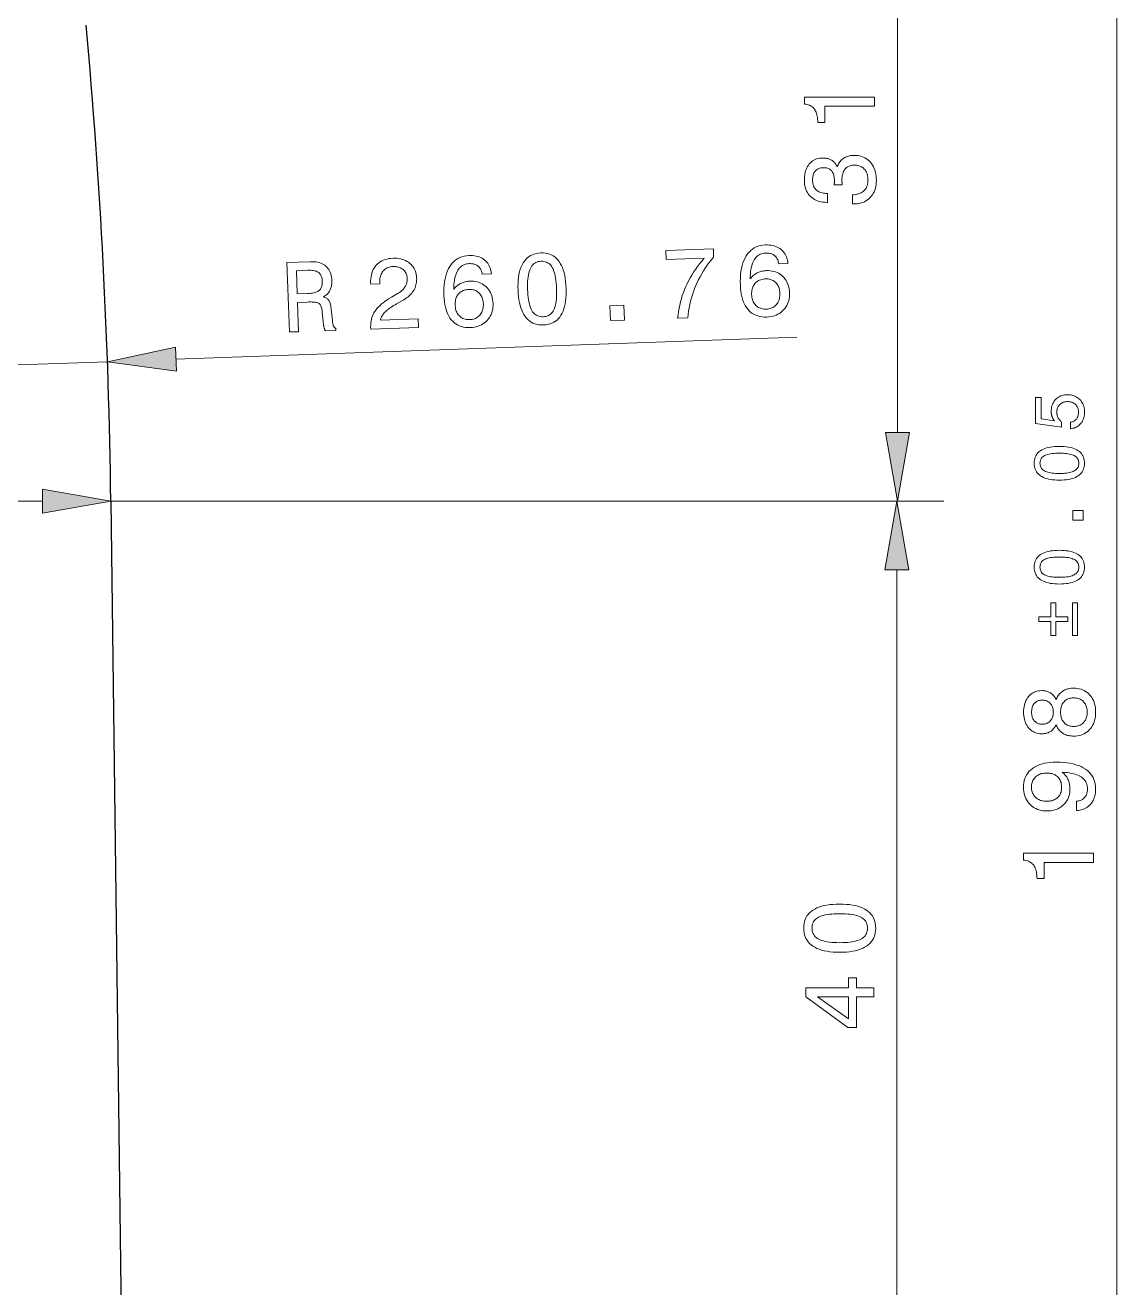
# Model space of a CAD drawing. Extents: x 0 to 297, y 0 to 420.
# Drawn here: x 159.7 to 206.8, y 211.2 to 265.6 of the extents above; entities that cross this region are included whole.
import ezdxf

# ---------------------------------------------------------------- set-up
doc = ezdxf.new("R2010")
doc.units = 0

msp = doc.modelspace()

# ---------------------------------------------------------------- linework, layer by layer
at = {"color": 7, "lineweight": 13}
for p, q in [((206.778, 143.08), (206.778, 335.171)), ((197.327, 248.08), (197.327, 273.171)), ((166.208, 251.244), (192.979, 252.197)), ((136.554, 245.125), (160.446, 245.125)), ((163.4, 245.125), (199.327, 245.125)), ((163.4, 245.125), (199.297, 245.125)), ((197.297, 208.08), (197.297, 242.171))]:
    msp.add_line(p, q, dxfattribs=at)
at = {"color": 7, "lineweight": 13, "ltscale": 0.25}
msp.add_line((153.262, 250.784), (163.255, 251.139), dxfattribs=at)
at = {"color": 7, "lineweight": 30}
msp.add_line((163.4, 245.125), (163.9, 205.125), dxfattribs=at)
at = {"color": 7, "lineweight": 13}
for points in [[(196.327, 262.147), (194.193, 262.147), (194.193, 261.447), (193.887, 261.447), (193.885, 261.522), (193.88, 261.593), (193.872, 261.661), (193.862, 261.724), (193.849, 261.783), (193.833, 261.839), (193.815, 261.89), (193.794, 261.937), (193.771, 261.981), (193.745, 262.02), (193.716, 262.056), (193.684, 262.089), (193.649, 262.119), (193.61, 262.146), (193.568, 262.171), (193.522, 262.192), (193.474, 262.21), (193.422, 262.225), (193.366, 262.237), (193.308, 262.246), (193.308, 262.539), (196.327, 262.539)], [(195.386, 257.937), (195.386, 258.335), (195.448, 258.338), (195.507, 258.344), (195.563, 258.353), (195.616, 258.366), (195.667, 258.382), (195.715, 258.401), (195.759, 258.423), (195.801, 258.448), (195.84, 258.477), (195.876, 258.509), (195.909, 258.544), (195.939, 258.581), (195.965, 258.622), (195.988, 258.665), (196.007, 258.71), (196.023, 258.758), (196.035, 258.809), (196.043, 258.863), (196.049, 258.919), (196.05, 258.978), (196.049, 259.036), (196.044, 259.091), (196.036, 259.144), (196.025, 259.194), (196.011, 259.242), (195.993, 259.287), (195.973, 259.33), (195.949, 259.37), (195.922, 259.408), (195.892, 259.443), (195.859, 259.475), (195.824, 259.504), (195.787, 259.53), (195.747, 259.552), (195.705, 259.57), (195.66, 259.586), (195.613, 259.597), (195.564, 259.606), (195.512, 259.611), (195.458, 259.613), (195.409, 259.611), (195.362, 259.606), (195.317, 259.598), (195.275, 259.586), (195.235, 259.571), (195.197, 259.552), (195.161, 259.531), (195.127, 259.505), (195.096, 259.477), (195.067, 259.445), (195.04, 259.41), (195.016, 259.373), (194.995, 259.332), (194.977, 259.289), (194.962, 259.243), (194.949, 259.195), (194.939, 259.144), (194.932, 259.09), (194.928, 259.033), (194.927, 258.974), (194.927, 258.965), (194.927, 258.957), (194.927, 258.948), (194.927, 258.94), (194.927, 258.931), (194.927, 258.922), (194.928, 258.913), (194.928, 258.904), (194.928, 258.895), (194.929, 258.885), (194.929, 258.876), (194.93, 258.866), (194.93, 258.855), (194.931, 258.844), (194.931, 258.832), (194.932, 258.819), (194.933, 258.806), (194.934, 258.792), (194.934, 258.778), (194.935, 258.763), (194.596, 258.763), (194.596, 258.772), (194.596, 258.781), (194.597, 258.791), (194.597, 258.8), (194.598, 258.808), (194.598, 258.817), (194.598, 258.826), (194.598, 258.835), (194.599, 258.843), (194.599, 258.852), (194.599, 258.86), (194.599, 258.868), (194.599, 258.876), (194.6, 258.884), (194.6, 258.892), (194.6, 258.9), (194.6, 258.908), (194.6, 258.915), (194.6, 258.922), (194.6, 258.93), (194.599, 258.986), (194.595, 259.04), (194.59, 259.091), (194.582, 259.138), (194.571, 259.183), (194.559, 259.224), (194.544, 259.263), (194.526, 259.299), (194.507, 259.331), (194.485, 259.361), (194.461, 259.387), (194.434, 259.411), (194.405, 259.432), (194.374, 259.451), (194.34, 259.466), (194.303, 259.479), (194.265, 259.488), (194.224, 259.495), (194.18, 259.5), (194.134, 259.501), (194.09, 259.5), (194.047, 259.496), (194.007, 259.489), (193.969, 259.479), (193.933, 259.467), (193.899, 259.452), (193.867, 259.434), (193.837, 259.414), (193.81, 259.391), (193.784, 259.365), (193.761, 259.337), (193.74, 259.306), (193.722, 259.273), (193.706, 259.237), (193.692, 259.199), (193.681, 259.159), (193.673, 259.116), (193.667, 259.071), (193.663, 259.024), (193.662, 258.974), (193.663, 258.918), (193.668, 258.865), (193.676, 258.814), (193.688, 258.767), (193.702, 258.722), (193.72, 258.68), (193.741, 258.64), (193.766, 258.604), (193.793, 258.57), (193.824, 258.539), (193.858, 258.51), (193.895, 258.485), (193.935, 258.463), (193.978, 258.443), (194.024, 258.427), (194.074, 258.414), (194.126, 258.403), (194.181, 258.396), (194.239, 258.391), (194.301, 258.39), (194.301, 258.006), (194.271, 258.006), (194.185, 258.009), (194.102, 258.016), (194.023, 258.029), (193.947, 258.047), (193.875, 258.07), (193.807, 258.098), (193.742, 258.132), (193.681, 258.17), (193.623, 258.214), (193.569, 258.262), (193.519, 258.315), (193.475, 258.372), (193.436, 258.432), (193.402, 258.496), (193.373, 258.563), (193.349, 258.634), (193.331, 258.708), (193.318, 258.786), (193.31, 258.868), (193.308, 258.953), (193.31, 259.043), (193.316, 259.128), (193.327, 259.21), (193.342, 259.287), (193.361, 259.361), (193.384, 259.43), (193.412, 259.495), (193.444, 259.556), (193.48, 259.613), (193.52, 259.665), (193.565, 259.714), (193.612, 259.757), (193.663, 259.794), (193.718, 259.827), (193.776, 259.855), (193.837, 259.878), (193.901, 259.896), (193.969, 259.908), (194.04, 259.916), (194.115, 259.918), (194.158, 259.917), (194.199, 259.915), (194.24, 259.91), (194.279, 259.903), (194.316, 259.894), (194.353, 259.884), (194.388, 259.871), (194.422, 259.857), (194.455, 259.841), (194.486, 259.822), (194.516, 259.802), (194.545, 259.78), (194.572, 259.757), (194.597, 259.731), (194.622, 259.704), (194.644, 259.674), (194.665, 259.643), (194.685, 259.61), (194.703, 259.576), (194.72, 259.539), (194.739, 259.586), (194.759, 259.631), (194.782, 259.674), (194.807, 259.714), (194.833, 259.752), (194.862, 259.788), (194.893, 259.821), (194.925, 259.852), (194.96, 259.881), (194.996, 259.907), (195.035, 259.931), (195.075, 259.952), (195.117, 259.971), (195.16, 259.987), (195.205, 260.001), (195.253, 260.012), (195.301, 260.021), (195.352, 260.027), (195.404, 260.031), (195.458, 260.032), (195.543, 260.029), (195.624, 260.02), (195.702, 260.006), (195.776, 259.985), (195.847, 259.958), (195.915, 259.926), (195.979, 259.888), (196.04, 259.843), (196.098, 259.793), (196.152, 259.737), (196.201, 259.676), (196.246, 259.611), (196.285, 259.543), (196.319, 259.47), (196.348, 259.393), (196.371, 259.313), (196.389, 259.229), (196.403, 259.141), (196.41, 259.049), (196.413, 258.953), (196.41, 258.862), (196.402, 258.775), (196.389, 258.691), (196.369, 258.612), (196.345, 258.536), (196.315, 258.464), (196.28, 258.395), (196.239, 258.331), (196.193, 258.27), (196.141, 258.213), (196.085, 258.16), (196.025, 258.113), (195.962, 258.072), (195.894, 258.036), (195.824, 258.006), (195.749, 257.981), (195.671, 257.962), (195.59, 257.948), (195.505, 257.939), (195.416, 257.937)], [(180.958, 254.234), (180.956, 254.382), (180.959, 254.524), (180.967, 254.658), (180.981, 254.786), (181.001, 254.906), (181.026, 255.019), (181.057, 255.125), (181.093, 255.224), (181.135, 255.316), (181.183, 255.401), (181.235, 255.478), (181.293, 255.548), (181.356, 255.61), (181.425, 255.664), (181.498, 255.71), (181.576, 255.749), (181.66, 255.78), (181.749, 255.803), (181.843, 255.818), (181.942, 255.826), (182.042, 255.825), (182.137, 255.817), (182.228, 255.8), (182.313, 255.776), (182.395, 255.743), (182.471, 255.702), (182.543, 255.654), (182.61, 255.597), (182.672, 255.532), (182.73, 255.459), (182.783, 255.378), (182.83, 255.29), (182.873, 255.194), (182.911, 255.09), (182.944, 254.979), (182.972, 254.86), (182.995, 254.733), (183.013, 254.599), (183.026, 254.457), (183.034, 254.308), (183.036, 254.158), (183.033, 254.016), (183.025, 253.881), (183.011, 253.754), (182.992, 253.634), (182.967, 253.521), (182.937, 253.415), (182.901, 253.317), (182.859, 253.225), (182.812, 253.142), (182.76, 253.065), (182.702, 252.996), (182.64, 252.935), (182.572, 252.882), (182.498, 252.836), (182.419, 252.798), (182.336, 252.768), (182.246, 252.745), (182.152, 252.73), (182.052, 252.722), (181.953, 252.723), (181.858, 252.731), (181.768, 252.748), (181.682, 252.772), (181.601, 252.805), (181.525, 252.845), (181.453, 252.894), (181.386, 252.951), (181.323, 253.016), (181.265, 253.089), (181.211, 253.169), (181.163, 253.257), (181.12, 253.353), (181.082, 253.456), (181.048, 253.567), (181.02, 253.685), (180.997, 253.811), (180.979, 253.945), (180.966, 254.085)], [(187.843, 253.015), (187.859, 253.159), (187.88, 253.301), (187.904, 253.442), (187.933, 253.581), (187.966, 253.718), (188.003, 253.853), (188.044, 253.986), (188.089, 254.117), (188.139, 254.246), (188.192, 254.374), (188.25, 254.5), (188.313, 254.626), (188.38, 254.75), (188.452, 254.873), (188.528, 254.996), (188.61, 255.118), (188.695, 255.238), (188.786, 255.358), (188.881, 255.477), (188.981, 255.595), (187.342, 255.537), (187.328, 255.931), (189.382, 256.004), (189.395, 255.646), (189.298, 255.53), (189.206, 255.413), (189.119, 255.294), (189.035, 255.174), (188.956, 255.052), (188.881, 254.929), (188.81, 254.804), (188.744, 254.677), (188.682, 254.55), (188.624, 254.42), (188.57, 254.289), (188.521, 254.156), (188.476, 254.021), (188.435, 253.885), (188.399, 253.747), (188.366, 253.607), (188.338, 253.466), (188.314, 253.322), (188.294, 253.177), (188.279, 253.03)], [(192.596, 255.374), (192.2, 255.359), (192.193, 255.405), (192.183, 255.448), (192.171, 255.489), (192.157, 255.528), (192.141, 255.564), (192.122, 255.598), (192.101, 255.63), (192.078, 255.659), (192.053, 255.686), (192.025, 255.711), (191.995, 255.733), (191.964, 255.753), (191.93, 255.77), (191.895, 255.785), (191.857, 255.797), (191.817, 255.807), (191.776, 255.814), (191.732, 255.819), (191.687, 255.821), (191.639, 255.82), (191.575, 255.816), (191.514, 255.805), (191.457, 255.79), (191.403, 255.769), (191.352, 255.743), (191.304, 255.711), (191.259, 255.675), (191.218, 255.633), (191.18, 255.585), (191.145, 255.533), (191.114, 255.475), (191.086, 255.412), (191.06, 255.343), (191.038, 255.268), (191.019, 255.189), (191.003, 255.104), (190.99, 255.013), (190.98, 254.917), (190.974, 254.815), (190.97, 254.708), (190.995, 254.741), (191.021, 254.772), (191.048, 254.801), (191.076, 254.829), (191.105, 254.856), (191.136, 254.881), (191.168, 254.904), (191.201, 254.926), (191.235, 254.947), (191.27, 254.966), (191.306, 254.983), (191.344, 254.999), (191.382, 255.013), (191.421, 255.025), (191.461, 255.036), (191.502, 255.045), (191.544, 255.052), (191.586, 255.058), (191.63, 255.062), (191.675, 255.064), (191.758, 255.065), (191.839, 255.059), (191.917, 255.048), (191.991, 255.032), (192.063, 255.01), (192.131, 254.982), (192.197, 254.949), (192.259, 254.91), (192.319, 254.866), (192.376, 254.816), (192.428, 254.762), (192.475, 254.703), (192.517, 254.642), (192.554, 254.576), (192.586, 254.507), (192.612, 254.434), (192.634, 254.358), (192.65, 254.277), (192.661, 254.194), (192.667, 254.106), (192.667, 254.018), (192.661, 253.934), (192.65, 253.852), (192.633, 253.774), (192.611, 253.699), (192.582, 253.627), (192.548, 253.558), (192.508, 253.492), (192.463, 253.43), (192.411, 253.37), (192.355, 253.315), (192.295, 253.266), (192.232, 253.221), (192.165, 253.183), (192.094, 253.149), (192.019, 253.122), (191.941, 253.099), (191.859, 253.082), (191.774, 253.071), (191.685, 253.065), (191.582, 253.065), (191.483, 253.072), (191.39, 253.087), (191.301, 253.11), (191.216, 253.139), (191.137, 253.177), (191.062, 253.222), (190.991, 253.274), (190.926, 253.334), (190.865, 253.401), (190.809, 253.475), (190.758, 253.556), (190.713, 253.643), (190.673, 253.737), (190.639, 253.838), (190.61, 253.946), (190.586, 254.06), (190.568, 254.181), (190.555, 254.308), (190.547, 254.442), (190.545, 254.599), (190.548, 254.75), (190.558, 254.893), (190.574, 255.029), (190.596, 255.159), (190.625, 255.281), (190.66, 255.396), (190.7, 255.504), (190.748, 255.605), (190.801, 255.699), (190.86, 255.785), (190.924, 255.862), (190.993, 255.931), (191.068, 255.991), (191.147, 256.043), (191.232, 256.085), (191.321, 256.12), (191.416, 256.145), (191.516, 256.162), (191.621, 256.17), (191.704, 256.171), (191.785, 256.167), (191.862, 256.159), (191.935, 256.146), (192.005, 256.129), (192.072, 256.108), (192.135, 256.082), (192.195, 256.051), (192.251, 256.016), (192.304, 255.977), (192.353, 255.934), (192.397, 255.886), (192.437, 255.835), (192.473, 255.781), (192.504, 255.722), (192.531, 255.66), (192.554, 255.594), (192.573, 255.524), (192.587, 255.451)], [(171.099, 252.419), (170.992, 255.413), (171.993, 255.448), (172.079, 255.449), (172.162, 255.446), (172.24, 255.438), (172.314, 255.425), (172.385, 255.408), (172.451, 255.386), (172.513, 255.36), (172.571, 255.329), (172.625, 255.294), (172.675, 255.254), (172.721, 255.21), (172.762, 255.162), (172.798, 255.11), (172.831, 255.053), (172.858, 254.993), (172.882, 254.928), (172.9, 254.859), (172.914, 254.786), (172.924, 254.709), (172.929, 254.627), (172.93, 254.579), (172.929, 254.532), (172.925, 254.486), (172.92, 254.442), (172.912, 254.399), (172.903, 254.358), (172.891, 254.318), (172.878, 254.279), (172.862, 254.242), (172.844, 254.207), (172.824, 254.173), (172.803, 254.14), (172.779, 254.109), (172.753, 254.079), (172.725, 254.052), (172.696, 254.025), (172.664, 254), (172.631, 253.977), (172.595, 253.955), (172.557, 253.935), (172.59, 253.925), (172.62, 253.914), (172.649, 253.902), (172.676, 253.889), (172.701, 253.874), (172.724, 253.858), (172.746, 253.841), (172.765, 253.823), (172.783, 253.803), (172.799, 253.782), (172.814, 253.759), (172.827, 253.732), (172.84, 253.702), (172.852, 253.668), (172.863, 253.632), (172.873, 253.591), (172.882, 253.548), (172.89, 253.501), (172.897, 253.45), (172.904, 253.397), (172.952, 252.911), (172.956, 252.88), (172.96, 252.851), (172.964, 252.824), (172.968, 252.798), (172.973, 252.775), (172.978, 252.752), (172.983, 252.732), (172.989, 252.713), (172.994, 252.696), (173.001, 252.681), (173.007, 252.666), (173.015, 252.653), (173.023, 252.64), (173.032, 252.628), (173.041, 252.617), (173.051, 252.607), (173.062, 252.597), (173.073, 252.588), (173.085, 252.58), (173.097, 252.572), (173.1, 252.49), (172.647, 252.474), (172.641, 252.484), (172.635, 252.495), (172.629, 252.507), (172.624, 252.52), (172.618, 252.534), (172.613, 252.548), (172.608, 252.564), (172.603, 252.581), (172.598, 252.599), (172.594, 252.618), (172.589, 252.638), (172.585, 252.659), (172.581, 252.681), (172.577, 252.705), (172.573, 252.731), (172.569, 252.758), (172.565, 252.786), (172.562, 252.815), (172.558, 252.846), (172.555, 252.878), (172.52, 253.265), (172.514, 253.321), (172.506, 253.373), (172.497, 253.421), (172.486, 253.465), (172.473, 253.505), (172.459, 253.541), (172.443, 253.572), (172.426, 253.6), (172.407, 253.623), (172.386, 253.642), (172.362, 253.658), (172.331, 253.672), (172.295, 253.684), (172.252, 253.694), (172.203, 253.702), (172.148, 253.708), (172.086, 253.712), (172.019, 253.714), (171.945, 253.714), (171.865, 253.712), (171.454, 253.697), (171.499, 252.433)], [(174.605, 252.544), (174.605, 252.556), (174.604, 252.644), (174.607, 252.729), (174.614, 252.811), (174.626, 252.89), (174.642, 252.966), (174.662, 253.04), (174.686, 253.111), (174.715, 253.179), (174.748, 253.244), (174.785, 253.306), (174.827, 253.367), (174.877, 253.429), (174.932, 253.49), (174.995, 253.552), (175.064, 253.613), (175.14, 253.675), (175.222, 253.737), (175.311, 253.799), (175.407, 253.861), (175.51, 253.924), (175.76, 254.072), (175.804, 254.099), (175.845, 254.126), (175.884, 254.154), (175.92, 254.182), (175.954, 254.211), (175.985, 254.24), (176.014, 254.27), (176.04, 254.301), (176.064, 254.332), (176.085, 254.363), (176.104, 254.395), (176.12, 254.428), (176.135, 254.463), (176.147, 254.498), (176.158, 254.534), (176.166, 254.571), (176.172, 254.61), (176.176, 254.649), (176.178, 254.689), (176.177, 254.73), (176.174, 254.777), (176.167, 254.822), (176.158, 254.864), (176.145, 254.905), (176.129, 254.944), (176.109, 254.981), (176.087, 255.016), (176.061, 255.049), (176.032, 255.08), (176, 255.109), (175.965, 255.136), (175.929, 255.159), (175.89, 255.18), (175.849, 255.197), (175.805, 255.212), (175.76, 255.224), (175.713, 255.232), (175.663, 255.238), (175.612, 255.24), (175.558, 255.24), (175.505, 255.236), (175.454, 255.229), (175.406, 255.218), (175.36, 255.203), (175.316, 255.185), (175.275, 255.163), (175.237, 255.137), (175.201, 255.108), (175.167, 255.076), (175.136, 255.039), (175.107, 255), (175.082, 254.957), (175.06, 254.913), (175.041, 254.865), (175.026, 254.815), (175.014, 254.762), (175.005, 254.706), (174.999, 254.648), (174.996, 254.587), (174.997, 254.524), (174.998, 254.488), (174.606, 254.474), (174.604, 254.535), (174.603, 254.628), (174.608, 254.717), (174.619, 254.803), (174.635, 254.884), (174.656, 254.962), (174.683, 255.036), (174.716, 255.107), (174.754, 255.174), (174.798, 255.237), (174.847, 255.296), (174.901, 255.35), (174.959, 255.4), (175.021, 255.443), (175.087, 255.482), (175.157, 255.515), (175.231, 255.542), (175.31, 255.565), (175.392, 255.581), (175.478, 255.593), (175.568, 255.599), (175.655, 255.599), (175.739, 255.595), (175.819, 255.586), (175.896, 255.571), (175.971, 255.551), (176.041, 255.527), (176.109, 255.497), (176.173, 255.462), (176.234, 255.423), (176.292, 255.378), (176.346, 255.329), (176.394, 255.276), (176.437, 255.221), (176.475, 255.162), (176.507, 255.1), (176.534, 255.035), (176.556, 254.966), (176.572, 254.894), (176.583, 254.819), (176.588, 254.741), (176.589, 254.679), (176.586, 254.62), (176.58, 254.561), (176.571, 254.504), (176.559, 254.449), (176.543, 254.395), (176.524, 254.342), (176.502, 254.291), (176.476, 254.241), (176.447, 254.192), (176.415, 254.145), (176.38, 254.099), (176.341, 254.054), (176.299, 254.011), (176.253, 253.968), (176.204, 253.926), (176.151, 253.886), (176.095, 253.847), (176.036, 253.809), (175.973, 253.772), (175.725, 253.634), (175.656, 253.594), (175.591, 253.556), (175.531, 253.518), (175.474, 253.481), (175.422, 253.444), (175.373, 253.409), (175.329, 253.375), (175.288, 253.341), (175.252, 253.308), (175.22, 253.276), (175.19, 253.245), (175.163, 253.212), (175.138, 253.179), (175.115, 253.145), (175.095, 253.111), (175.076, 253.076), (175.06, 253.041), (175.046, 253.004), (175.034, 252.967), (175.024, 252.93), (176.651, 252.988), (176.664, 252.617)], [(179.812, 254.919), (179.415, 254.905), (179.408, 254.95), (179.398, 254.993), (179.387, 255.034), (179.372, 255.073), (179.356, 255.109), (179.337, 255.143), (179.317, 255.175), (179.293, 255.204), (179.268, 255.231), (179.241, 255.256), (179.211, 255.278), (179.179, 255.298), (179.146, 255.315), (179.11, 255.33), (179.072, 255.342), (179.033, 255.352), (178.991, 255.359), (178.948, 255.364), (178.902, 255.366), (178.855, 255.366), (178.791, 255.361), (178.73, 255.35), (178.672, 255.335), (178.618, 255.314), (178.567, 255.288), (178.519, 255.256), (178.475, 255.22), (178.434, 255.178), (178.396, 255.13), (178.361, 255.078), (178.329, 255.02), (178.301, 254.957), (178.276, 254.888), (178.253, 254.814), (178.234, 254.734), (178.218, 254.649), (178.206, 254.558), (178.196, 254.462), (178.189, 254.36), (178.186, 254.253), (178.21, 254.286), (178.236, 254.317), (178.263, 254.346), (178.291, 254.374), (178.321, 254.401), (178.351, 254.426), (178.383, 254.449), (178.416, 254.471), (178.45, 254.492), (178.485, 254.511), (178.522, 254.528), (178.559, 254.544), (178.597, 254.558), (178.636, 254.57), (178.676, 254.581), (178.717, 254.59), (178.759, 254.597), (178.802, 254.603), (178.846, 254.607), (178.89, 254.609), (178.974, 254.61), (179.054, 254.604), (179.132, 254.594), (179.207, 254.577), (179.278, 254.555), (179.347, 254.527), (179.412, 254.494), (179.475, 254.455), (179.534, 254.411), (179.591, 254.361), (179.643, 254.307), (179.691, 254.249), (179.733, 254.187), (179.77, 254.121), (179.801, 254.052), (179.828, 253.979), (179.849, 253.903), (179.865, 253.823), (179.876, 253.739), (179.882, 253.651), (179.882, 253.563), (179.877, 253.479), (179.866, 253.397), (179.849, 253.319), (179.826, 253.244), (179.798, 253.172), (179.764, 253.103), (179.724, 253.037), (179.678, 252.975), (179.627, 252.915), (179.57, 252.86), (179.511, 252.811), (179.447, 252.766), (179.38, 252.728), (179.309, 252.694), (179.235, 252.667), (179.157, 252.644), (179.075, 252.627), (178.989, 252.616), (178.9, 252.61), (178.797, 252.61), (178.699, 252.617), (178.605, 252.632), (178.516, 252.655), (178.432, 252.685), (178.352, 252.722), (178.277, 252.767), (178.207, 252.819), (178.141, 252.879), (178.08, 252.946), (178.024, 253.02), (177.974, 253.101), (177.929, 253.188), (177.889, 253.283), (177.854, 253.383), (177.825, 253.491), (177.801, 253.605), (177.783, 253.726), (177.77, 253.853), (177.763, 253.987), (177.76, 254.145), (177.764, 254.295), (177.773, 254.438), (177.789, 254.575), (177.812, 254.704), (177.84, 254.826), (177.875, 254.941), (177.916, 255.049), (177.963, 255.15), (178.016, 255.244), (178.075, 255.33), (178.14, 255.407), (178.209, 255.476), (178.283, 255.536), (178.363, 255.588), (178.447, 255.631), (178.537, 255.665), (178.631, 255.69), (178.731, 255.707), (178.836, 255.715), (178.92, 255.716), (179, 255.712), (179.077, 255.704), (179.151, 255.691), (179.221, 255.674), (179.287, 255.653), (179.35, 255.627), (179.41, 255.596), (179.466, 255.561), (179.519, 255.522), (179.568, 255.479), (179.612, 255.431), (179.653, 255.38), (179.688, 255.326), (179.72, 255.267), (179.747, 255.205), (179.77, 255.139), (179.788, 255.069), (179.802, 254.996)], [(181.371, 254.248), (181.377, 254.128), (181.386, 254.014), (181.397, 253.907), (181.411, 253.807), (181.428, 253.713), (181.448, 253.627), (181.471, 253.546), (181.496, 253.473), (181.524, 253.407), (181.555, 253.347), (181.589, 253.293), (181.626, 253.246), (181.667, 253.204), (181.71, 253.168), (181.757, 253.138), (181.807, 253.114), (181.86, 253.096), (181.917, 253.083), (181.977, 253.077), (182.039, 253.076), (182.102, 253.081), (182.162, 253.092), (182.217, 253.108), (182.269, 253.13), (182.317, 253.157), (182.362, 253.19), (182.403, 253.229), (182.44, 253.273), (182.473, 253.322), (182.502, 253.377), (182.528, 253.439), (182.551, 253.507), (182.571, 253.581), (182.587, 253.663), (182.601, 253.751), (182.611, 253.846), (182.617, 253.948), (182.621, 254.056), (182.621, 254.171), (182.618, 254.293), (182.613, 254.415), (182.604, 254.53), (182.593, 254.638), (182.579, 254.739), (182.562, 254.833), (182.543, 254.921), (182.52, 255.001), (182.495, 255.074), (182.468, 255.141), (182.437, 255.2), (182.404, 255.253), (182.367, 255.3), (182.327, 255.341), (182.284, 255.377), (182.237, 255.406), (182.187, 255.43), (182.134, 255.448), (182.078, 255.46), (182.018, 255.467), (181.954, 255.467), (181.892, 255.462), (181.833, 255.452), (181.777, 255.435), (181.725, 255.413), (181.677, 255.386), (181.633, 255.352), (181.592, 255.313), (181.554, 255.269), (181.521, 255.219), (181.491, 255.163), (181.464, 255.101), (181.441, 255.033), (181.42, 254.958), (181.404, 254.876), (181.39, 254.788), (181.38, 254.693), (181.373, 254.592), (181.369, 254.484), (181.368, 254.369)], [(171.894, 255.078), (171.406, 255.06), (171.441, 254.064), (171.902, 254.08), (171.971, 254.084), (172.035, 254.09), (172.094, 254.098), (172.149, 254.108), (172.2, 254.12), (172.247, 254.134), (172.289, 254.151), (172.327, 254.17), (172.36, 254.191), (172.389, 254.214), (172.415, 254.239), (172.437, 254.268), (172.457, 254.299), (172.474, 254.334), (172.488, 254.372), (172.499, 254.412), (172.507, 254.456), (172.513, 254.502), (172.515, 254.552), (172.515, 254.604), (172.511, 254.656), (172.506, 254.704), (172.497, 254.749), (172.486, 254.792), (172.472, 254.831), (172.456, 254.867), (172.437, 254.9), (172.415, 254.929), (172.391, 254.956), (172.364, 254.98), (172.334, 255), (172.3, 255.019), (172.263, 255.035), (172.221, 255.048), (172.176, 255.059), (172.127, 255.068), (172.075, 255.074), (172.018, 255.078), (171.958, 255.079)], [(192.25, 254.087), (192.246, 254.144), (192.239, 254.199), (192.229, 254.252), (192.216, 254.302), (192.2, 254.349), (192.18, 254.394), (192.158, 254.436), (192.132, 254.476), (192.103, 254.514), (192.071, 254.549), (192.036, 254.581), (192, 254.61), (191.961, 254.634), (191.921, 254.656), (191.879, 254.673), (191.834, 254.688), (191.788, 254.698), (191.74, 254.705), (191.691, 254.709), (191.639, 254.709), (191.581, 254.705), (191.526, 254.698), (191.474, 254.687), (191.424, 254.673), (191.377, 254.656), (191.333, 254.636), (191.291, 254.612), (191.252, 254.584), (191.216, 254.554), (191.183, 254.52), (191.152, 254.483), (191.125, 254.443), (191.101, 254.401), (191.081, 254.357), (191.064, 254.31), (191.051, 254.261), (191.041, 254.209), (191.035, 254.155), (191.032, 254.099), (191.032, 254.04), (191.036, 253.981), (191.043, 253.924), (191.053, 253.87), (191.066, 253.819), (191.083, 253.771), (191.103, 253.725), (191.126, 253.682), (191.152, 253.641), (191.182, 253.603), (191.214, 253.567), (191.25, 253.535), (191.287, 253.506), (191.327, 253.481), (191.369, 253.459), (191.414, 253.441), (191.46, 253.427), (191.509, 253.416), (191.56, 253.409), (191.613, 253.406), (191.668, 253.406), (191.721, 253.41), (191.772, 253.417), (191.82, 253.428), (191.867, 253.442), (191.911, 253.46), (191.953, 253.482), (191.993, 253.507), (192.03, 253.536), (192.066, 253.568), (192.099, 253.604), (192.13, 253.643), (192.157, 253.683), (192.18, 253.726), (192.2, 253.772), (192.217, 253.819), (192.231, 253.868), (192.24, 253.92), (192.247, 253.973), (192.25, 254.029)], [(179.465, 253.632), (179.461, 253.689), (179.454, 253.744), (179.445, 253.797), (179.431, 253.847), (179.415, 253.894), (179.396, 253.939), (179.373, 253.981), (179.347, 254.021), (179.318, 254.059), (179.286, 254.094), (179.251, 254.126), (179.215, 254.155), (179.177, 254.179), (179.136, 254.201), (179.094, 254.219), (179.05, 254.233), (179.004, 254.243), (178.956, 254.25), (178.906, 254.254), (178.854, 254.254), (178.797, 254.25), (178.742, 254.243), (178.689, 254.232), (178.64, 254.218), (178.593, 254.201), (178.548, 254.181), (178.507, 254.157), (178.468, 254.129), (178.432, 254.099), (178.398, 254.065), (178.367, 254.028), (178.34, 253.988), (178.317, 253.946), (178.296, 253.902), (178.28, 253.855), (178.266, 253.806), (178.256, 253.754), (178.25, 253.7), (178.247, 253.644), (178.247, 253.585), (178.251, 253.526), (178.258, 253.469), (178.268, 253.416), (178.282, 253.364), (178.298, 253.316), (178.318, 253.27), (178.341, 253.227), (178.368, 253.186), (178.397, 253.148), (178.43, 253.112), (178.465, 253.08), (178.503, 253.051), (178.543, 253.026), (178.585, 253.004), (178.629, 252.986), (178.676, 252.972), (178.724, 252.961), (178.775, 252.954), (178.828, 252.951), (178.884, 252.951), (178.937, 252.955), (178.987, 252.962), (179.036, 252.973), (179.082, 252.987), (179.126, 253.005), (179.168, 253.027), (179.208, 253.052), (179.246, 253.081), (179.281, 253.113), (179.314, 253.149), (179.345, 253.188), (179.372, 253.229), (179.396, 253.271), (179.416, 253.317), (179.433, 253.364), (179.446, 253.413), (179.456, 253.465), (179.462, 253.518), (179.465, 253.574)], [(184.948, 252.912), (184.925, 253.554), (185.521, 253.576), (185.544, 252.933)], [(166.189, 251.765), (163.255, 251.139), (166.227, 250.724)], [(204.781, 248.251), (204.781, 248.532), (204.813, 248.537), (204.843, 248.545), (204.872, 248.554), (204.9, 248.565), (204.926, 248.578), (204.951, 248.593), (204.975, 248.609), (204.997, 248.627), (205.017, 248.647), (205.037, 248.668), (205.054, 248.691), (205.07, 248.715), (205.084, 248.74), (205.096, 248.767), (205.106, 248.795), (205.114, 248.824), (205.12, 248.854), (205.125, 248.886), (205.128, 248.918), (205.129, 248.952), (205.127, 248.994), (205.124, 249.033), (205.117, 249.071), (205.108, 249.108), (205.097, 249.143), (205.083, 249.176), (205.066, 249.207), (205.047, 249.237), (205.025, 249.265), (205, 249.292), (204.974, 249.316), (204.946, 249.338), (204.916, 249.357), (204.885, 249.374), (204.852, 249.388), (204.817, 249.399), (204.781, 249.408), (204.743, 249.415), (204.704, 249.419), (204.662, 249.42), (204.621, 249.419), (204.58, 249.415), (204.542, 249.409), (204.505, 249.4), (204.47, 249.388), (204.437, 249.374), (204.406, 249.358), (204.376, 249.339), (204.348, 249.317), (204.322, 249.293), (204.297, 249.267), (204.276, 249.239), (204.257, 249.209), (204.24, 249.178), (204.226, 249.144), (204.215, 249.109), (204.206, 249.073), (204.2, 249.034), (204.196, 248.994), (204.195, 248.952), (204.195, 248.928), (204.197, 248.904), (204.199, 248.881), (204.202, 248.858), (204.207, 248.835), (204.212, 248.813), (204.218, 248.791), (204.226, 248.77), (204.234, 248.749), (204.243, 248.729), (204.254, 248.709), (204.265, 248.689), (204.277, 248.67), (204.29, 248.652), (204.304, 248.634), (204.319, 248.617), (204.335, 248.6), (204.351, 248.583), (204.369, 248.568), (204.388, 248.552), (204.388, 248.312), (203.275, 248.477), (203.275, 249.599), (203.523, 249.599), (203.523, 248.679), (204.088, 248.595), (204.075, 248.61), (204.063, 248.626), (204.051, 248.643), (204.04, 248.66), (204.03, 248.677), (204.02, 248.695), (204.011, 248.714), (204.002, 248.733), (203.995, 248.753), (203.987, 248.773), (203.981, 248.794), (203.975, 248.815), (203.97, 248.836), (203.965, 248.858), (203.961, 248.88), (203.958, 248.903), (203.956, 248.925), (203.954, 248.949), (203.953, 248.972), (203.953, 248.996), (203.955, 249.06), (203.96, 249.121), (203.97, 249.179), (203.983, 249.235), (204.001, 249.288), (204.022, 249.339), (204.047, 249.387), (204.075, 249.433), (204.108, 249.476), (204.144, 249.517), (204.184, 249.554), (204.226, 249.588), (204.27, 249.617), (204.317, 249.643), (204.366, 249.664), (204.418, 249.682), (204.472, 249.696), (204.528, 249.706), (204.587, 249.712), (204.648, 249.714), (204.713, 249.712), (204.775, 249.705), (204.835, 249.695), (204.892, 249.68), (204.947, 249.661), (204.999, 249.638), (205.049, 249.611), (205.096, 249.58), (205.141, 249.544), (205.183, 249.505), (205.222, 249.462), (205.257, 249.416), (205.288, 249.368), (205.315, 249.318), (205.337, 249.264), (205.356, 249.209), (205.37, 249.151), (205.38, 249.09), (205.386, 249.027), (205.389, 248.961), (205.387, 248.903), (205.382, 248.846), (205.373, 248.792), (205.362, 248.74), (205.347, 248.69), (205.328, 248.641), (205.306, 248.595), (205.281, 248.551), (205.253, 248.509), (205.221, 248.469), (205.186, 248.431), (205.15, 248.398), (205.111, 248.367), (205.07, 248.34), (205.027, 248.317), (204.982, 248.297), (204.935, 248.28), (204.885, 248.267), (204.834, 248.257)], [(196.806, 248.08), (197.327, 245.125), (197.847, 248.08)], [(204.304, 246.033), (204.2, 246.035), (204.101, 246.041), (204.007, 246.05), (203.918, 246.063), (203.835, 246.08), (203.756, 246.1), (203.683, 246.124), (203.614, 246.152), (203.551, 246.184), (203.493, 246.219), (203.44, 246.258), (203.393, 246.3), (203.351, 246.346), (203.315, 246.395), (203.284, 246.447), (203.259, 246.503), (203.24, 246.563), (203.226, 246.625), (203.217, 246.691), (203.215, 246.761), (203.217, 246.831), (203.226, 246.897), (203.24, 246.96), (203.259, 247.02), (203.284, 247.076), (203.314, 247.128), (203.35, 247.177), (203.391, 247.223), (203.438, 247.264), (203.491, 247.303), (203.548, 247.338), (203.612, 247.369), (203.68, 247.397), (203.753, 247.421), (203.832, 247.441), (203.916, 247.457), (204.005, 247.47), (204.099, 247.479), (204.199, 247.485), (204.304, 247.487), (204.408, 247.485), (204.508, 247.479), (204.602, 247.47), (204.691, 247.457), (204.774, 247.441), (204.853, 247.421), (204.926, 247.397), (204.994, 247.369), (205.057, 247.338), (205.114, 247.303), (205.166, 247.264), (205.213, 247.223), (205.254, 247.177), (205.29, 247.128), (205.32, 247.076), (205.345, 247.02), (205.364, 246.96), (205.378, 246.897), (205.386, 246.831), (205.389, 246.761), (205.386, 246.691), (205.377, 246.625), (205.364, 246.563), (205.344, 246.503), (205.32, 246.447), (205.289, 246.395), (205.253, 246.346), (205.212, 246.3), (205.165, 246.258), (205.113, 246.219), (205.055, 246.184), (204.992, 246.152), (204.924, 246.124), (204.851, 246.1), (204.772, 246.08), (204.689, 246.063), (204.6, 246.05), (204.507, 246.041), (204.408, 246.035)], [(204.304, 246.322), (204.388, 246.323), (204.468, 246.327), (204.543, 246.332), (204.614, 246.339), (204.68, 246.349), (204.741, 246.361), (204.797, 246.374), (204.849, 246.39), (204.897, 246.408), (204.939, 246.429), (204.977, 246.451), (205.012, 246.476), (205.042, 246.503), (205.068, 246.533), (205.09, 246.565), (205.108, 246.599), (205.122, 246.636), (205.133, 246.675), (205.139, 246.717), (205.141, 246.761), (205.139, 246.805), (205.133, 246.847), (205.123, 246.886), (205.109, 246.923), (205.091, 246.957), (205.069, 246.989), (205.043, 247.018), (205.013, 247.045), (204.979, 247.07), (204.941, 247.092), (204.899, 247.112), (204.852, 247.129), (204.8, 247.145), (204.744, 247.159), (204.682, 247.17), (204.616, 247.179), (204.545, 247.187), (204.47, 247.192), (204.389, 247.195), (204.304, 247.196), (204.218, 247.195), (204.138, 247.192), (204.062, 247.187), (203.99, 247.179), (203.924, 247.17), (203.863, 247.159), (203.806, 247.145), (203.754, 247.129), (203.707, 247.112), (203.665, 247.092), (203.627, 247.07), (203.593, 247.045), (203.563, 247.018), (203.537, 246.989), (203.515, 246.957), (203.497, 246.923), (203.484, 246.886), (203.474, 246.847), (203.468, 246.805), (203.466, 246.761), (203.468, 246.717), (203.474, 246.675), (203.484, 246.636), (203.498, 246.599), (203.516, 246.565), (203.538, 246.533), (203.564, 246.503), (203.595, 246.476), (203.629, 246.451), (203.667, 246.429), (203.71, 246.408), (203.757, 246.39), (203.809, 246.374), (203.866, 246.361), (203.927, 246.349), (203.993, 246.339), (204.064, 246.332), (204.139, 246.327), (204.219, 246.323)], [(160.446, 244.604), (163.4, 245.125), (160.446, 245.646)], [(197.818, 242.171), (197.297, 245.125), (196.776, 242.171)], [(205.328, 244.314), (204.878, 244.314), (204.878, 244.731), (205.328, 244.731)], [(204.304, 241.556), (204.2, 241.558), (204.101, 241.563), (204.007, 241.572), (203.918, 241.585), (203.835, 241.602), (203.756, 241.623), (203.683, 241.647), (203.614, 241.675), (203.551, 241.706), (203.493, 241.742), (203.44, 241.781), (203.393, 241.823), (203.351, 241.868), (203.315, 241.918), (203.284, 241.97), (203.259, 242.026), (203.24, 242.085), (203.226, 242.148), (203.217, 242.214), (203.215, 242.283), (203.217, 242.353), (203.226, 242.42), (203.24, 242.483), (203.259, 242.542), (203.284, 242.598), (203.314, 242.651), (203.35, 242.7), (203.391, 242.745), (203.438, 242.787), (203.491, 242.826), (203.548, 242.86), (203.612, 242.892), (203.68, 242.919), (203.753, 242.943), (203.832, 242.963), (203.916, 242.98), (204.005, 242.993), (204.099, 243.002), (204.199, 243.007), (204.304, 243.009), (204.408, 243.007), (204.508, 243.002), (204.602, 242.993), (204.691, 242.98), (204.774, 242.963), (204.853, 242.943), (204.926, 242.919), (204.994, 242.892), (205.057, 242.86), (205.114, 242.826), (205.166, 242.787), (205.213, 242.745), (205.254, 242.7), (205.29, 242.651), (205.32, 242.598), (205.345, 242.542), (205.364, 242.483), (205.378, 242.42), (205.386, 242.353), (205.389, 242.283), (205.386, 242.214), (205.377, 242.148), (205.364, 242.085), (205.344, 242.026), (205.32, 241.97), (205.289, 241.918), (205.253, 241.868), (205.212, 241.823), (205.165, 241.781), (205.113, 241.742), (205.055, 241.706), (204.992, 241.675), (204.924, 241.647), (204.851, 241.623), (204.772, 241.602), (204.689, 241.585), (204.6, 241.572), (204.507, 241.563), (204.408, 241.558)], [(204.304, 241.845), (204.388, 241.846), (204.468, 241.849), (204.543, 241.854), (204.614, 241.862), (204.68, 241.871), (204.741, 241.883), (204.797, 241.897), (204.849, 241.913), (204.897, 241.931), (204.939, 241.951), (204.977, 241.974), (205.012, 241.998), (205.042, 242.026), (205.068, 242.055), (205.09, 242.087), (205.108, 242.122), (205.122, 242.159), (205.133, 242.198), (205.139, 242.239), (205.141, 242.283), (205.139, 242.327), (205.133, 242.369), (205.123, 242.408), (205.109, 242.445), (205.091, 242.48), (205.069, 242.512), (205.043, 242.541), (205.013, 242.568), (204.979, 242.592), (204.941, 242.615), (204.899, 242.634), (204.852, 242.652), (204.8, 242.668), (204.744, 242.681), (204.682, 242.693), (204.616, 242.702), (204.545, 242.709), (204.47, 242.714), (204.389, 242.718), (204.304, 242.719), (204.218, 242.718), (204.138, 242.714), (204.062, 242.709), (203.99, 242.702), (203.924, 242.693), (203.863, 242.681), (203.806, 242.668), (203.754, 242.652), (203.707, 242.634), (203.665, 242.615), (203.627, 242.592), (203.593, 242.568), (203.563, 242.541), (203.537, 242.512), (203.515, 242.48), (203.497, 242.445), (203.484, 242.408), (203.474, 242.369), (203.468, 242.327), (203.466, 242.283), (203.468, 242.239), (203.474, 242.198), (203.484, 242.159), (203.498, 242.122), (203.516, 242.087), (203.538, 242.055), (203.564, 242.026), (203.595, 241.998), (203.629, 241.974), (203.667, 241.951), (203.71, 241.931), (203.757, 241.913), (203.809, 241.897), (203.866, 241.883), (203.927, 241.871), (203.993, 241.862), (204.064, 241.854), (204.139, 241.849), (204.219, 241.846)], [(204.67, 239.94), (204.146, 239.94), (204.146, 239.341), (203.941, 239.341), (203.941, 239.94), (203.421, 239.94), (203.421, 240.148), (203.941, 240.148), (203.941, 240.747), (204.146, 240.747), (204.146, 240.148), (204.67, 240.148)], [(204.875, 239.341), (204.875, 240.747), (205.083, 240.747), (205.083, 239.341)], [(204.163, 235.497), (204.144, 235.458), (204.124, 235.421), (204.103, 235.387), (204.08, 235.354), (204.056, 235.323), (204.031, 235.294), (204.004, 235.268), (203.976, 235.243), (203.947, 235.22), (203.916, 235.199), (203.885, 235.181), (203.851, 235.164), (203.816, 235.149), (203.78, 235.136), (203.743, 235.125), (203.703, 235.116), (203.663, 235.109), (203.621, 235.104), (203.578, 235.101), (203.533, 235.1), (203.465, 235.103), (203.4, 235.111), (203.338, 235.124), (203.278, 235.142), (203.221, 235.165), (203.167, 235.193), (203.115, 235.227), (203.065, 235.266), (203.018, 235.309), (202.974, 235.359), (202.933, 235.412), (202.897, 235.468), (202.864, 235.528), (202.836, 235.59), (202.813, 235.656), (202.793, 235.725), (202.778, 235.797), (202.768, 235.872), (202.761, 235.951), (202.759, 236.032), (202.761, 236.114), (202.768, 236.193), (202.778, 236.268), (202.793, 236.34), (202.813, 236.409), (202.836, 236.475), (202.864, 236.538), (202.897, 236.597), (202.933, 236.653), (202.974, 236.706), (203.018, 236.754), (203.065, 236.798), (203.115, 236.836), (203.167, 236.87), (203.221, 236.898), (203.278, 236.921), (203.338, 236.939), (203.4, 236.952), (203.465, 236.959), (203.533, 236.962), (203.578, 236.961), (203.622, 236.958), (203.664, 236.953), (203.705, 236.946), (203.744, 236.938), (203.782, 236.927), (203.818, 236.914), (203.853, 236.9), (203.887, 236.883), (203.919, 236.865), (203.949, 236.844), (203.978, 236.822), (204.006, 236.797), (204.033, 236.771), (204.058, 236.742), (204.081, 236.711), (204.104, 236.678), (204.125, 236.644), (204.145, 236.607), (204.163, 236.568), (204.183, 236.616), (204.204, 236.661), (204.228, 236.705), (204.253, 236.746), (204.281, 236.784), (204.31, 236.82), (204.342, 236.854), (204.375, 236.885), (204.41, 236.913), (204.448, 236.94), (204.487, 236.964), (204.528, 236.985), (204.571, 237.004), (204.615, 237.02), (204.661, 237.034), (204.709, 237.045), (204.759, 237.054), (204.81, 237.06), (204.863, 237.064), (204.918, 237.065), (205.003, 237.062), (205.084, 237.054), (205.161, 237.04), (205.236, 237.02), (205.306, 236.995), (205.373, 236.965), (205.437, 236.928), (205.497, 236.886), (205.554, 236.839), (205.607, 236.786), (205.656, 236.728), (205.7, 236.666), (205.738, 236.601), (205.772, 236.531), (205.8, 236.458), (205.823, 236.38), (205.841, 236.299), (205.854, 236.214), (205.862, 236.125), (205.864, 236.032), (205.862, 235.939), (205.854, 235.85), (205.841, 235.765), (205.823, 235.684), (205.8, 235.607), (205.772, 235.533), (205.738, 235.464), (205.7, 235.399), (205.656, 235.337), (205.607, 235.279), (205.554, 235.227), (205.497, 235.179), (205.437, 235.138), (205.373, 235.101), (205.306, 235.071), (205.236, 235.046), (205.161, 235.026), (205.084, 235.012), (205.003, 235.004), (204.918, 235.001), (204.863, 235.002), (204.81, 235.006), (204.759, 235.012), (204.709, 235.021), (204.661, 235.033), (204.615, 235.046), (204.571, 235.063), (204.528, 235.081), (204.487, 235.103), (204.448, 235.127), (204.41, 235.153), (204.375, 235.182), (204.342, 235.213), (204.31, 235.246), (204.281, 235.282), (204.253, 235.32), (204.228, 235.361), (204.204, 235.404), (204.183, 235.449)], [(203.566, 235.511), (203.609, 235.513), (203.649, 235.517), (203.688, 235.524), (203.725, 235.534), (203.76, 235.547), (203.794, 235.563), (203.826, 235.581), (203.857, 235.602), (203.885, 235.627), (203.912, 235.654), (203.937, 235.683), (203.959, 235.714), (203.979, 235.748), (203.996, 235.783), (204.01, 235.819), (204.022, 235.858), (204.031, 235.899), (204.038, 235.941), (204.042, 235.986), (204.043, 236.032), (204.042, 236.079), (204.038, 236.124), (204.031, 236.166), (204.022, 236.207), (204.01, 236.246), (203.996, 236.283), (203.979, 236.319), (203.959, 236.352), (203.937, 236.383), (203.912, 236.413), (203.885, 236.44), (203.857, 236.464), (203.826, 236.485), (203.794, 236.504), (203.76, 236.519), (203.725, 236.532), (203.688, 236.542), (203.649, 236.549), (203.609, 236.554), (203.566, 236.555), (203.524, 236.554), (203.484, 236.549), (203.446, 236.542), (203.409, 236.533), (203.374, 236.52), (203.341, 236.505), (203.31, 236.487), (203.281, 236.466), (203.254, 236.442), (203.228, 236.416), (203.205, 236.387), (203.184, 236.356), (203.165, 236.323), (203.149, 236.288), (203.136, 236.25), (203.125, 236.211), (203.116, 236.169), (203.11, 236.126), (203.106, 236.08), (203.105, 236.032), (203.106, 235.985), (203.11, 235.939), (203.116, 235.896), (203.125, 235.855), (203.136, 235.816), (203.149, 235.778), (203.165, 235.743), (203.184, 235.71), (203.205, 235.679), (203.228, 235.651), (203.254, 235.624), (203.281, 235.6), (203.31, 235.58), (203.341, 235.561), (203.374, 235.546), (203.409, 235.534), (203.446, 235.524), (203.484, 235.517), (203.524, 235.513)], [(204.909, 235.417), (204.963, 235.418), (205.014, 235.423), (205.064, 235.431), (205.11, 235.443), (205.155, 235.458), (205.197, 235.476), (205.237, 235.498), (205.274, 235.522), (205.31, 235.551), (205.343, 235.582), (205.373, 235.616), (205.4, 235.653), (205.424, 235.692), (205.445, 235.733), (205.462, 235.777), (205.476, 235.823), (205.488, 235.872), (205.495, 235.923), (205.5, 235.976), (205.502, 236.032), (205.5, 236.088), (205.495, 236.142), (205.488, 236.193), (205.476, 236.242), (205.462, 236.289), (205.445, 236.333), (205.424, 236.374), (205.4, 236.413), (205.373, 236.45), (205.343, 236.484), (205.31, 236.516), (205.274, 236.544), (205.237, 236.569), (205.197, 236.59), (205.155, 236.608), (205.11, 236.623), (205.064, 236.635), (205.014, 236.643), (204.963, 236.648), (204.909, 236.65), (204.859, 236.648), (204.812, 236.643), (204.766, 236.635), (204.722, 236.624), (204.681, 236.609), (204.642, 236.591), (204.604, 236.569), (204.569, 236.545), (204.536, 236.517), (204.506, 236.485), (204.477, 236.451), (204.452, 236.415), (204.43, 236.376), (204.411, 236.334), (204.394, 236.29), (204.381, 236.243), (204.37, 236.194), (204.363, 236.143), (204.359, 236.089), (204.357, 236.032), (204.359, 235.976), (204.363, 235.922), (204.37, 235.871), (204.381, 235.822), (204.394, 235.776), (204.411, 235.732), (204.43, 235.691), (204.452, 235.652), (204.477, 235.615), (204.506, 235.581), (204.536, 235.55), (204.569, 235.522), (204.604, 235.497), (204.642, 235.476), (204.681, 235.458), (204.722, 235.443), (204.766, 235.431), (204.812, 235.423), (204.859, 235.418)], [(205.036, 231.799), (205.036, 232.195), (205.08, 232.199), (205.122, 232.205), (205.162, 232.213), (205.201, 232.225), (205.237, 232.239), (205.271, 232.255), (205.303, 232.274), (205.333, 232.296), (205.362, 232.321), (205.388, 232.348), (205.412, 232.377), (205.434, 232.409), (205.452, 232.443), (205.469, 232.478), (205.483, 232.516), (205.494, 232.556), (205.503, 232.597), (205.509, 232.641), (205.513, 232.687), (205.514, 232.735), (205.512, 232.799), (205.504, 232.86), (205.49, 232.918), (205.471, 232.973), (205.447, 233.025), (205.418, 233.074), (205.383, 233.12), (205.342, 233.163), (205.297, 233.202), (205.246, 233.239), (205.189, 233.272), (205.127, 233.303), (205.059, 233.331), (204.986, 233.355), (204.907, 233.377), (204.822, 233.396), (204.731, 233.412), (204.635, 233.426), (204.534, 233.436), (204.427, 233.443), (204.459, 233.417), (204.489, 233.39), (204.518, 233.362), (204.545, 233.333), (204.571, 233.303), (204.595, 233.272), (204.618, 233.239), (204.638, 233.206), (204.658, 233.171), (204.675, 233.135), (204.691, 233.099), (204.706, 233.061), (204.718, 233.023), (204.729, 232.984), (204.739, 232.944), (204.746, 232.903), (204.752, 232.861), (204.756, 232.818), (204.759, 232.775), (204.76, 232.731), (204.757, 232.647), (204.749, 232.567), (204.735, 232.49), (204.716, 232.416), (204.691, 232.345), (204.661, 232.277), (204.626, 232.213), (204.585, 232.152), (204.539, 232.094), (204.487, 232.039), (204.43, 231.989), (204.371, 231.944), (204.307, 231.904), (204.24, 231.869), (204.17, 231.84), (204.096, 231.816), (204.019, 231.797), (203.939, 231.784), (203.854, 231.776), (203.767, 231.774), (203.679, 231.776), (203.594, 231.785), (203.513, 231.799), (203.435, 231.819), (203.36, 231.844), (203.289, 231.875), (203.221, 231.911), (203.157, 231.954), (203.096, 232.001), (203.038, 232.055), (202.985, 232.113), (202.938, 232.174), (202.896, 232.239), (202.86, 232.308), (202.829, 232.38), (202.804, 232.455), (202.784, 232.534), (202.77, 232.617), (202.762, 232.702), (202.759, 232.792), (202.763, 232.894), (202.774, 232.992), (202.792, 233.085), (202.817, 233.172), (202.85, 233.255), (202.89, 233.333), (202.938, 233.406), (202.992, 233.475), (203.054, 233.538), (203.124, 233.596), (203.2, 233.649), (203.283, 233.697), (203.372, 233.739), (203.467, 233.775), (203.569, 233.806), (203.678, 233.831), (203.792, 233.85), (203.914, 233.864), (204.042, 233.873), (204.176, 233.875), (204.334, 233.872), (204.486, 233.864), (204.629, 233.849), (204.765, 233.828), (204.894, 233.801), (205.015, 233.768), (205.129, 233.73), (205.236, 233.685), (205.335, 233.635), (205.426, 233.578), (205.509, 233.516), (205.584, 233.449), (205.65, 233.377), (205.707, 233.3), (205.755, 233.218), (205.794, 233.13), (205.825, 233.038), (205.847, 232.941), (205.86, 232.838), (205.864, 232.731), (205.862, 232.647), (205.855, 232.567), (205.844, 232.491), (205.828, 232.418), (205.808, 232.348), (205.783, 232.282), (205.754, 232.219), (205.72, 232.16), (205.682, 232.104), (205.639, 232.052), (205.592, 232.004), (205.543, 231.961), (205.49, 231.923), (205.434, 231.89), (205.375, 231.862), (205.314, 231.839), (205.249, 231.822), (205.181, 231.809), (205.11, 231.801)], [(203.763, 232.191), (203.82, 232.193), (203.874, 232.197), (203.927, 232.205), (203.977, 232.217), (204.024, 232.231), (204.07, 232.249), (204.113, 232.27), (204.153, 232.294), (204.191, 232.322), (204.227, 232.352), (204.26, 232.386), (204.29, 232.421), (204.316, 232.458), (204.339, 232.498), (204.358, 232.54), (204.374, 232.583), (204.386, 232.629), (204.394, 232.677), (204.4, 232.727), (204.401, 232.779), (204.4, 232.837), (204.394, 232.892), (204.386, 232.945), (204.374, 232.995), (204.358, 233.042), (204.339, 233.087), (204.317, 233.13), (204.291, 233.17), (204.262, 233.207), (204.23, 233.242), (204.194, 233.274), (204.156, 233.302), (204.115, 233.327), (204.072, 233.349), (204.026, 233.368), (203.977, 233.383), (203.926, 233.394), (203.873, 233.403), (203.817, 233.408), (203.758, 233.409), (203.699, 233.408), (203.643, 233.403), (203.589, 233.394), (203.537, 233.383), (203.488, 233.368), (203.441, 233.349), (203.397, 233.327), (203.355, 233.302), (203.316, 233.274), (203.279, 233.242), (203.245, 233.207), (203.215, 233.17), (203.188, 233.131), (203.165, 233.089), (203.145, 233.046), (203.129, 232.999), (203.117, 232.951), (203.108, 232.9), (203.102, 232.847), (203.101, 232.792), (203.102, 232.739), (203.108, 232.688), (203.117, 232.639), (203.13, 232.593), (203.146, 232.548), (203.166, 232.506), (203.19, 232.465), (203.217, 232.427), (203.248, 232.391), (203.283, 232.356), (203.321, 232.325), (203.36, 232.297), (203.403, 232.272), (203.447, 232.251), (203.494, 232.232), (203.543, 232.217), (203.595, 232.206), (203.648, 232.198), (203.704, 232.193)], [(205.778, 229.56), (203.644, 229.56), (203.644, 228.86), (203.339, 228.86), (203.336, 228.935), (203.331, 229.006), (203.323, 229.074), (203.313, 229.137), (203.3, 229.196), (203.285, 229.252), (203.266, 229.303), (203.246, 229.35), (203.222, 229.394), (203.196, 229.433), (203.168, 229.469), (203.135, 229.502), (203.1, 229.533), (203.061, 229.56), (203.019, 229.584), (202.974, 229.605), (202.925, 229.623), (202.873, 229.638), (202.818, 229.65), (202.759, 229.659), (202.759, 229.952), (205.778, 229.952)], [(194.834, 225.683), (194.685, 225.686), (194.544, 225.694), (194.41, 225.707), (194.283, 225.726), (194.163, 225.75), (194.051, 225.779), (193.946, 225.814), (193.849, 225.853), (193.758, 225.898), (193.675, 225.949), (193.6, 226.005), (193.532, 226.065), (193.472, 226.13), (193.421, 226.2), (193.377, 226.275), (193.341, 226.355), (193.313, 226.44), (193.294, 226.529), (193.282, 226.624), (193.278, 226.723), (193.282, 226.823), (193.293, 226.918), (193.313, 227.008), (193.341, 227.093), (193.376, 227.173), (193.42, 227.248), (193.471, 227.318), (193.53, 227.382), (193.597, 227.442), (193.672, 227.497), (193.754, 227.547), (193.845, 227.592), (193.942, 227.631), (194.047, 227.665), (194.159, 227.694), (194.279, 227.718), (194.407, 227.736), (194.541, 227.749), (194.684, 227.757), (194.834, 227.76), (194.983, 227.757), (195.125, 227.749), (195.259, 227.736), (195.386, 227.718), (195.506, 227.694), (195.618, 227.665), (195.722, 227.631), (195.819, 227.592), (195.909, 227.547), (195.991, 227.497), (196.065, 227.442), (196.132, 227.382), (196.191, 227.318), (196.242, 227.248), (196.285, 227.173), (196.32, 227.093), (196.348, 227.008), (196.367, 226.918), (196.379, 226.823), (196.383, 226.723), (196.379, 226.624), (196.367, 226.529), (196.348, 226.44), (196.32, 226.355), (196.285, 226.275), (196.241, 226.2), (196.19, 226.13), (196.131, 226.065), (196.064, 226.005), (195.989, 225.949), (195.906, 225.898), (195.816, 225.853), (195.719, 225.814), (195.615, 225.779), (195.503, 225.75), (195.384, 225.726), (195.257, 225.707), (195.123, 225.694), (194.982, 225.686)], [(194.834, 226.097), (194.954, 226.098), (195.068, 226.103), (195.176, 226.11), (195.276, 226.121), (195.37, 226.134), (195.458, 226.151), (195.539, 226.171), (195.613, 226.194), (195.68, 226.219), (195.741, 226.248), (195.796, 226.28), (195.845, 226.316), (195.888, 226.355), (195.925, 226.397), (195.957, 226.443), (195.983, 226.492), (196.003, 226.545), (196.017, 226.6), (196.026, 226.66), (196.029, 226.723), (196.026, 226.786), (196.017, 226.846), (196.003, 226.902), (195.983, 226.954), (195.958, 227.003), (195.926, 227.049), (195.889, 227.091), (195.847, 227.129), (195.798, 227.164), (195.744, 227.196), (195.684, 227.224), (195.617, 227.249), (195.543, 227.272), (195.462, 227.291), (195.374, 227.307), (195.28, 227.321), (195.178, 227.331), (195.07, 227.339), (194.955, 227.343), (194.834, 227.345), (194.711, 227.343), (194.596, 227.339), (194.487, 227.331), (194.386, 227.321), (194.291, 227.307), (194.203, 227.291), (194.122, 227.272), (194.048, 227.249), (193.981, 227.224), (193.921, 227.196), (193.867, 227.164), (193.818, 227.129), (193.776, 227.091), (193.739, 227.049), (193.707, 227.003), (193.682, 226.954), (193.662, 226.902), (193.647, 226.846), (193.639, 226.786), (193.636, 226.723), (193.639, 226.66), (193.648, 226.6), (193.662, 226.545), (193.682, 226.492), (193.708, 226.443), (193.74, 226.397), (193.777, 226.355), (193.82, 226.316), (193.869, 226.28), (193.924, 226.248), (193.985, 226.219), (194.052, 226.194), (194.127, 226.171), (194.208, 226.151), (194.295, 226.134), (194.389, 226.121), (194.49, 226.11), (194.598, 226.103), (194.712, 226.098)], [(196.297, 223.763), (195.555, 223.763), (195.555, 222.445), (195.175, 222.445), (193.364, 223.759), (193.364, 224.151), (195.209, 224.151), (195.209, 224.579), (195.555, 224.579), (195.555, 224.151), (196.297, 224.151)], [(195.209, 222.808), (195.209, 223.763), (193.866, 223.763)]]:
    msp.add_lwpolyline(points, close=True, dxfattribs=at)
at = {"color": 7, "lineweight": 30}
msp.add_arc((-97.338, 241.866), 260.758, 0.71616, 5.23124, dxfattribs=at)
at = {"color": 7, "lineweight": 13}
for points in [[(166.189, 251.765), (163.255, 251.139), (166.189, 251.765), (166.227, 250.724)], [(196.806, 248.08), (197.327, 245.125), (196.806, 248.08), (197.847, 248.08)], [(160.446, 244.604), (163.4, 245.125), (160.446, 244.604), (160.446, 245.646)], [(197.818, 242.171), (197.297, 245.125), (197.818, 242.171), (196.776, 242.171)]]:
    msp.add_solid(points, dxfattribs=at)

doc.saveas('drawing.dxf')
